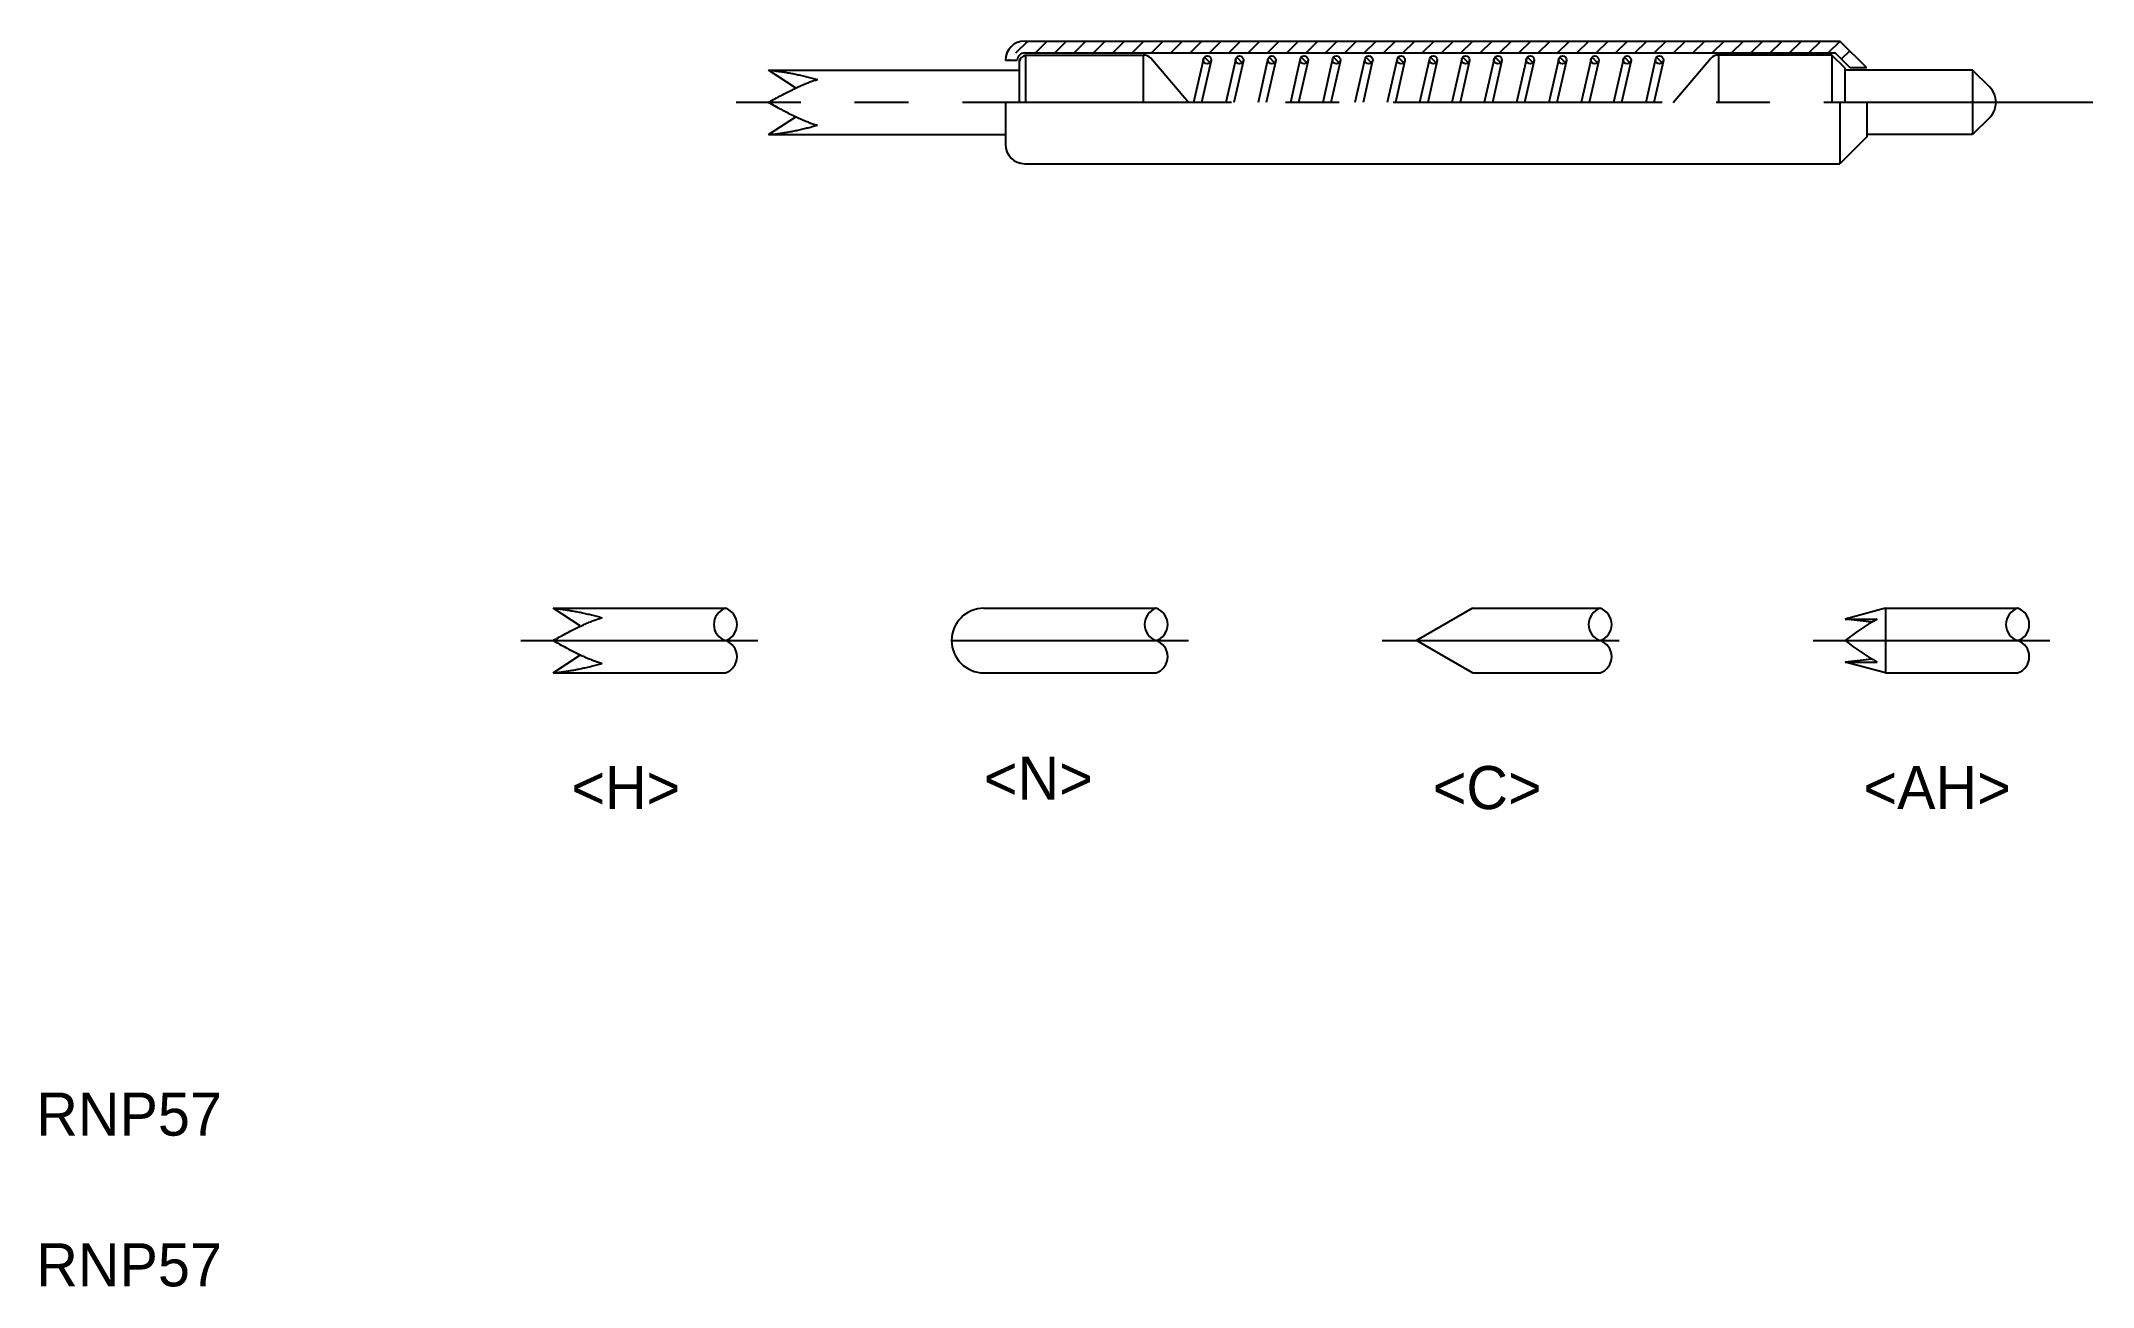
# Model space of a CAD drawing. Extents: x 0.52 to 10.05, y 0.5 to 6.28.
import ezdxf

# ---------------------------------------------------------------- set-up
doc = ezdxf.new("R2010")
doc.units = 0
doc.linetypes.add('CENTER', pattern=[2, 1.25, -0.25, 0.25, -0.25])
doc.layers.get('0').update_dxf_attribs({"linetype": 'CONTINUOUS'})
doc.layers.add('CENTER', color=1, linetype='CENTER')

# ---------------------------------------------------------------- blocks, each defined once
blk = doc.blocks.new('*X2')
at = {"color": 0, "linetype": 'CONTINUOUS'}
for p, q in [((5.0838, -4.8006), (5.1394, -4.745)), ((5.1742, -4.8), (5.2292, -4.745)), ((5.264, -4.8), (5.319, -4.745)), ((5.3538, -4.8), (5.4088, -4.745)), ((5.4436, -4.8), (5.4986, -4.745)), ((5.5334, -4.8), (5.5884, -4.745)), ((5.6232, -4.8), (5.6782, -4.745)), ((5.713, -4.8), (5.768, -4.745)), ((5.8028, -4.8), (5.8578, -4.745)), ((5.8926, -4.8), (5.9476, -4.745)), ((5.9824, -4.8), (6.0374, -4.745)), ((6.0722, -4.8), (6.1272, -4.745)), ((6.162, -4.8), (6.217, -4.745)), ((6.2518, -4.8), (6.3068, -4.745)), ((6.3416, -4.8), (6.3966, -4.745)), ((6.4314, -4.8), (6.4864, -4.745)), ((6.5212, -4.8), (6.5762, -4.745)), ((6.611, -4.8), (6.666, -4.745)), ((6.7008, -4.8), (6.7558, -4.745)), ((6.7906, -4.8), (6.8456, -4.745)), ((6.8804, -4.8), (6.9354, -4.745)), ((6.9702, -4.8), (7.0252, -4.745)), ((7.06, -4.8), (7.115, -4.745)), ((7.1498, -4.8), (7.2048, -4.745)), ((7.2396, -4.8), (7.2946, -4.745)), ((7.3294, -4.8), (7.3844, -4.745)), ((7.4192, -4.8), (7.4742, -4.745)), ((7.509, -4.8), (7.564, -4.745)), ((7.5988, -4.8), (7.6538, -4.745)), ((7.6886, -4.8), (7.7436, -4.745)), ((7.7784, -4.8), (7.8334, -4.745)), ((7.8682, -4.8), (7.9232, -4.745)), ((7.958, -4.8), (8.013, -4.745)), ((8.0478, -4.8), (8.1028, -4.745)), ((8.1376, -4.8), (8.1926, -4.745)), ((8.2274, -4.8), (8.2824, -4.745)), ((8.3172, -4.8), (8.3722, -4.745)), ((8.4071, -4.8), (8.4621, -4.745)), ((8.4969, -4.8), (8.5519, -4.745)), ((8.5867, -4.8), (8.6417, -4.745)), ((8.6765, -4.8), (8.7315, -4.745)), ((8.7663, -4.8), (8.8213, -4.745)), ((8.8561, -4.8), (8.9105, -4.7455)), ((5.0494, -4.835), (5.0556, -4.8288)), ((8.9165, -4.8293), (8.9554, -4.7904))]:
    blk.add_line(p, q, dxfattribs=at)

msp = doc.modelspace()

# ---------------------------------------------------------------- linework, layer by layer
at = {"color": 7, "linetype": 'CONTINUOUS'}
for p, q in [((5.055, 6.195), (5, 6.195)), ((5.09, 6.285), (8.875, 6.285)), ((5.09, 6.23), (8.8522, 6.23)), ((5.0934, 6.22), (5.6393, 6.22)), ((5.0934, 6.22), (5.0934, 6)), ((5.6393, 6.22), (5.6393, 6)), ((5.85, 6), (5.6746, 6.2054)), ((5.9193, 6.2021), (5.8732, 6)), ((5.9552, 6.1946), (5.9111, 6)), ((5.924, 6.2102), (5.95, 6.1842)), ((6.0693, 6.2021), (6.0232, 6)), ((6.1052, 6.1946), (6.0611, 6)), ((6.074, 6.2102), (6.1, 6.1842)), ((6.2193, 6.2021), (6.1732, 6)), ((6.2552, 6.1946), (6.2111, 6)), ((6.224, 6.2102), (6.25, 6.1842)), ((6.3693, 6.2021), (6.3232, 6)), ((6.4052, 6.1946), (6.3611, 6)), ((6.374, 6.2102), (6.4, 6.1842)), ((6.5193, 6.2021), (6.4732, 6)), ((6.5552, 6.1946), (6.5111, 6)), ((6.524, 6.2102), (6.55, 6.1842)), ((6.6693, 6.2021), (6.6232, 6)), ((6.7052, 6.1946), (6.6611, 6)), ((6.674, 6.2102), (6.7, 6.1842)), ((6.8193, 6.2021), (6.7732, 6)), ((6.8552, 6.1946), (6.8111, 6)), ((6.824, 6.2102), (6.85, 6.1842)), ((6.9693, 6.2021), (6.9232, 6)), ((7.0052, 6.1946), (6.9611, 6)), ((6.974, 6.2102), (7, 6.1842)), ((7.1193, 6.2021), (7.0732, 6)), ((7.1552, 6.1946), (7.1111, 6)), ((7.124, 6.2102), (7.15, 6.1842)), ((7.2693, 6.2021), (7.2232, 6)), ((7.3052, 6.1946), (7.2611, 6)), ((7.274, 6.2102), (7.3, 6.1842)), ((7.4193, 6.2021), (7.3732, 6)), ((7.4552, 6.1946), (7.4111, 6)), ((7.424, 6.2102), (7.45, 6.1842)), ((7.5693, 6.2021), (7.5232, 6)), ((7.6052, 6.1946), (7.5611, 6)), ((7.574, 6.2102), (7.6, 6.1842)), ((7.7193, 6.2021), (7.6732, 6)), ((7.7552, 6.1946), (7.7111, 6)), ((7.724, 6.2102), (7.75, 6.1842)), ((7.8693, 6.2021), (7.8232, 6)), ((7.9052, 6.1946), (7.8611, 6)), ((7.874, 6.2102), (7.9, 6.1842)), ((8.0193, 6.2021), (7.9732, 6)), ((8.0552, 6.1946), (8.0111, 6)), ((8.024, 6.2102), (8.05, 6.1842)), ((8.1, 6), (8.2754, 6.2054)), ((8.8378, 6.22), (8.3107, 6.22)), ((8.3107, 6.22), (8.3107, 6)), ((8.8978, 6.16), (8.8378, 6.22)), ((8.8378, 6.22), (8.8378, 6)), ((8.9222, 6.16), (8.8522, 6.23)), ((9, 6.16), (8.875, 6.285)), ((3.9, 6.15), (5.064, 6.15)), ((4.0246, 6.0678), (3.9, 6.15)), ((3.9, 6.15), (3.9055, 6.1495)), ((3.9055, 6.1495), (3.911, 6.1489)), ((3.911, 6.1489), (3.9166, 6.1483)), ((3.9166, 6.1483), (3.9221, 6.1477)), ((3.9221, 6.1477), (3.9277, 6.1471)), ((3.9277, 6.1471), (3.9333, 6.1464)), ((3.9333, 6.1464), (3.9389, 6.1457)), ((3.9389, 6.1457), (3.9445, 6.1449)), ((3.9445, 6.1449), (3.9501, 6.1441)), ((3.9501, 6.1441), (3.9558, 6.1433)), ((3.9558, 6.1433), (3.9615, 6.1425)), ((3.9615, 6.1425), (3.9672, 6.1416)), ((3.9672, 6.1416), (3.9729, 6.1407)), ((3.9729, 6.1407), (3.9786, 6.1398)), ((3.9786, 6.1398), (3.9843, 6.1388)), ((3.9843, 6.1388), (3.9901, 6.1378)), ((3.9901, 6.1378), (3.9959, 6.1368)), ((3.9959, 6.1368), (4.0017, 6.1357)), ((4.0017, 6.1357), (4.0075, 6.1346)), ((4.0075, 6.1346), (4.0133, 6.1335)), ((4.0133, 6.1335), (4.0192, 6.1323)), ((4.0192, 6.1323), (4.025, 6.1312)), ((4.025, 6.1312), (4.0309, 6.1299)), ((4.0309, 6.1299), (4.0368, 6.1287)), ((4.0368, 6.1287), (4.0427, 6.1274)), ((4.0427, 6.1274), (4.0487, 6.1261)), ((4.0487, 6.1261), (4.0546, 6.1247)), ((4.0546, 6.1247), (4.0606, 6.1233)), ((4.0606, 6.1233), (4.0666, 6.1219)), ((4.0666, 6.1219), (4.0726, 6.1205)), ((4.0726, 6.1205), (4.0786, 6.119)), ((4.0786, 6.119), (4.0846, 6.1175)), ((4.0846, 6.1175), (4.0907, 6.116)), ((4.0907, 6.116), (4.0968, 6.1144)), ((4.0968, 6.1144), (4.1029, 6.1128)), ((4.0971, 6.0964), (4.1017, 6.0981)), ((4.1017, 6.0981), (4.1062, 6.0996)), ((4.1029, 6.1128), (4.109, 6.1112)), ((4.1062, 6.0996), (4.1106, 6.1011)), ((4.109, 6.1112), (4.1151, 6.1095)), ((4.1106, 6.1011), (4.115, 6.1024)), ((4.115, 6.1024), (4.1192, 6.1037)), ((4.1151, 6.1095), (4.1212, 6.1078)), ((4.1192, 6.1037), (4.1234, 6.1049)), ((4.1212, 6.1078), (4.1274, 6.1061)), ((4.1234, 6.1049), (4.1274, 6.1061)), ((5.064, 6.1906), (5.064, 6)), ((8.8978, 6.16), (8.8978, 6)), ((9.4914, 6.15), (8.8978, 6.15)), ((9, 6.16), (8.9222, 6.16)), ((9.5707, 6.0707), (9.4914, 6.15)), ((9.4914, 6.15), (9.4914, 5.85)), ((3.9, 6), (3.9076, 6.0043)), ((3.9076, 6.0043), (3.9151, 6.0085)), ((3.9151, 6.0085), (3.9226, 6.0127)), ((3.9226, 6.0127), (3.9299, 6.0168)), ((3.9299, 6.0168), (3.9371, 6.0207)), ((3.9371, 6.0207), (3.9443, 6.0246)), ((3.9443, 6.0246), (3.9513, 6.0284)), ((3.9513, 6.0284), (3.9583, 6.0322)), ((3.9583, 6.0322), (3.9651, 6.0358)), ((3.9651, 6.0358), (3.9719, 6.0394)), ((3.9719, 6.0394), (3.9786, 6.0429)), ((3.9786, 6.0429), (3.9852, 6.0462)), ((3.9852, 6.0462), (3.9917, 6.0496)), ((3.9917, 6.0496), (3.9981, 6.0528)), ((3.9981, 6.0528), (4.0044, 6.0559)), ((4.0044, 6.0559), (4.0106, 6.059)), ((4.0106, 6.059), (4.0167, 6.0619)), ((4.0167, 6.0619), (4.0227, 6.0648)), ((4.0227, 6.0648), (4.0286, 6.0676)), ((4.0286, 6.0676), (4.0344, 6.0704)), ((4.0344, 6.0704), (4.0402, 6.073)), ((4.0402, 6.073), (4.0458, 6.0755)), ((4.0458, 6.0755), (4.0514, 6.078)), ((4.0514, 6.078), (4.0568, 6.0804)), ((4.0568, 6.0804), (4.0622, 6.0827)), ((4.0622, 6.0827), (4.0675, 6.0849)), ((4.0675, 6.0849), (4.0726, 6.087)), ((4.0726, 6.087), (4.0777, 6.0891)), ((4.0777, 6.0891), (4.0827, 6.0911)), ((4.0827, 6.0911), (4.0876, 6.0929)), ((4.0876, 6.0929), (4.0924, 6.0947)), ((4.0924, 6.0947), (4.0971, 6.0964)), ((3.9, 6), (3.9076, 5.9957)), ((3.9, 5.85), (4.0264, 5.9334)), ((3.9076, 5.9957), (3.9151, 5.9915)), ((3.9151, 5.9915), (3.9226, 5.9873)), ((3.9226, 5.9873), (3.9299, 5.9832)), ((3.9299, 5.9832), (3.9371, 5.9793)), ((3.9371, 5.9793), (3.9443, 5.9754)), ((3.9443, 5.9754), (3.9513, 5.9716)), ((3.9513, 5.9716), (3.9583, 5.9678)), ((3.9583, 5.9678), (3.9651, 5.9642)), ((3.9651, 5.9642), (3.9719, 5.9606)), ((3.9719, 5.9606), (3.9786, 5.9571)), ((3.9786, 5.9571), (3.9852, 5.9538)), ((3.9852, 5.9538), (3.9917, 5.9504)), ((3.9917, 5.9504), (3.9981, 5.9472)), ((3.9981, 5.9472), (4.0044, 5.9441)), ((4.0044, 5.9441), (4.0106, 5.941)), ((4.0106, 5.941), (4.0167, 5.9381)), ((4.0167, 5.9381), (4.0227, 5.9352)), ((4.0227, 5.9352), (4.0286, 5.9324)), ((4.0286, 5.9324), (4.0344, 5.9296)), ((4.0344, 5.9296), (4.0402, 5.927)), ((4.0402, 5.927), (4.0458, 5.9245)), ((4.0458, 5.9245), (4.0514, 5.922)), ((4.0514, 5.922), (4.0568, 5.9196)), ((4.0568, 5.9196), (4.0622, 5.9173)), ((4.0622, 5.9173), (4.0675, 5.9151)), ((4.0675, 5.9151), (4.0726, 5.913)), ((4.0726, 5.913), (4.0777, 5.9109)), ((4.0777, 5.9109), (4.0827, 5.9089)), ((4.0827, 5.9089), (4.0876, 5.9071)), ((5, 6), (5, 5.805)), ((8.875, 6), (8.875, 5.715)), ((9, 6), (9, 5.84)), ((9.5707, 5.9293), (9.4914, 5.85)), ((3.9, 5.85), (3.9055, 5.8505)), ((3.9, 5.85), (5, 5.85)), ((3.9055, 5.8505), (3.911, 5.8511)), ((3.911, 5.8511), (3.9166, 5.8517)), ((3.9166, 5.8517), (3.9221, 5.8523)), ((3.9221, 5.8523), (3.9277, 5.8529)), ((3.9277, 5.8529), (3.9333, 5.8536)), ((3.9333, 5.8536), (3.9389, 5.8543)), ((3.9389, 5.8543), (3.9445, 5.8551)), ((3.9445, 5.8551), (3.9501, 5.8559)), ((3.9501, 5.8559), (3.9558, 5.8567)), ((3.9558, 5.8567), (3.9615, 5.8575)), ((3.9615, 5.8575), (3.9672, 5.8584)), ((3.9672, 5.8584), (3.9729, 5.8593)), ((3.9729, 5.8593), (3.9786, 5.8602)), ((3.9786, 5.8602), (3.9843, 5.8612)), ((3.9843, 5.8612), (3.9901, 5.8622)), ((3.9901, 5.8622), (3.9959, 5.8632)), ((3.9959, 5.8632), (4.0017, 5.8643)), ((4.0017, 5.8643), (4.0075, 5.8654)), ((4.0075, 5.8654), (4.0133, 5.8665)), ((4.0133, 5.8665), (4.0192, 5.8677)), ((4.0192, 5.8677), (4.025, 5.8688)), ((4.025, 5.8688), (4.0309, 5.8701)), ((4.0309, 5.8701), (4.0368, 5.8713)), ((4.0368, 5.8713), (4.0427, 5.8726)), ((4.0427, 5.8726), (4.0487, 5.8739)), ((4.0487, 5.8739), (4.0546, 5.8753)), ((4.0546, 5.8753), (4.0606, 5.8767)), ((4.0606, 5.8767), (4.0666, 5.8781)), ((4.0666, 5.8781), (4.0726, 5.8795)), ((4.0726, 5.8795), (4.0786, 5.881)), ((4.0786, 5.881), (4.0846, 5.8825)), ((4.0846, 5.8825), (4.0907, 5.884)), ((4.0876, 5.9071), (4.0924, 5.9053)), ((4.0907, 5.884), (4.0968, 5.8856)), ((4.0924, 5.9053), (4.0971, 5.9036)), ((4.0968, 5.8856), (4.1029, 5.8872)), ((4.0971, 5.9036), (4.1017, 5.9019)), ((4.1017, 5.9019), (4.1062, 5.9004)), ((4.1029, 5.8872), (4.109, 5.8888)), ((4.1062, 5.9004), (4.1106, 5.8989)), ((4.109, 5.8888), (4.1151, 5.8905)), ((4.1106, 5.8989), (4.115, 5.8976)), ((4.115, 5.8976), (4.1192, 5.8963)), ((4.1151, 5.8905), (4.1212, 5.8922)), ((4.1192, 5.8963), (4.1234, 5.8951)), ((4.1212, 5.8922), (4.1274, 5.8939)), ((4.1234, 5.8951), (4.1274, 5.8939)), ((9, 5.84), (8.875, 5.715)), ((9.4914, 5.85), (9, 5.85)), ((5.09, 5.715), (8.875, 5.715)), ((3.0246, 3.5678), (2.9, 3.65)), ((2.9, 3.65), (2.9055, 3.6495)), ((2.9, 3.65), (3.7, 3.65)), ((2.9055, 3.6495), (2.911, 3.6489)), ((2.911, 3.6489), (2.9166, 3.6483)), ((2.9166, 3.6483), (2.9221, 3.6477)), ((2.9221, 3.6477), (2.9277, 3.6471)), ((2.9277, 3.6471), (2.9333, 3.6464)), ((2.9333, 3.6464), (2.9389, 3.6457)), ((2.9389, 3.6457), (2.9445, 3.6449)), ((2.9445, 3.6449), (2.9501, 3.6441)), ((2.9501, 3.6441), (2.9558, 3.6433)), ((2.9558, 3.6433), (2.9615, 3.6425)), ((2.9615, 3.6425), (2.9672, 3.6416)), ((2.9672, 3.6416), (2.9729, 3.6407)), ((2.9729, 3.6407), (2.9786, 3.6398)), ((2.9786, 3.6398), (2.9843, 3.6388)), ((2.9843, 3.6388), (2.9901, 3.6378)), ((2.9901, 3.6378), (2.9959, 3.6368)), ((2.9959, 3.6368), (3.0017, 3.6357)), ((3.0017, 3.6357), (3.0075, 3.6346)), ((3.0075, 3.6346), (3.0133, 3.6335)), ((3.0133, 3.6335), (3.0192, 3.6323)), ((3.0192, 3.6323), (3.025, 3.6312)), ((3.025, 3.6312), (3.0309, 3.6299)), ((3.0309, 3.6299), (3.0368, 3.6287)), ((3.0368, 3.6287), (3.0427, 3.6274)), ((3.0427, 3.6274), (3.0487, 3.6261)), ((3.0487, 3.6261), (3.0546, 3.6247)), ((3.0546, 3.6247), (3.0606, 3.6233)), ((3.0606, 3.6233), (3.0666, 3.6219)), ((3.0666, 3.6219), (3.0726, 3.6205)), ((4.9, 3.65), (5.7, 3.65)), ((7.1685, 3.65), (6.9087, 3.5)), ((7.1685, 3.65), (7.7617, 3.65)), ((9.0866, 3.65), (8.9, 3.6)), ((9.0866, 3.65), (9.7, 3.65)), ((9.0866, 3.65), (9.0866, 3.35)), ((2.9443, 3.5246), (2.9513, 3.5284)), ((2.9513, 3.5284), (2.9583, 3.5322)), ((2.9583, 3.5322), (2.9651, 3.5358)), ((2.9651, 3.5358), (2.9719, 3.5394)), ((2.9719, 3.5394), (2.9786, 3.5429)), ((2.9786, 3.5429), (2.9852, 3.5462)), ((2.9852, 3.5462), (2.9917, 3.5496)), ((2.9917, 3.5496), (2.9981, 3.5528)), ((2.9981, 3.5528), (3.0044, 3.5559)), ((3.0044, 3.5559), (3.0106, 3.559)), ((3.0106, 3.559), (3.0167, 3.5619)), ((3.0167, 3.5619), (3.0227, 3.5648)), ((3.0227, 3.5648), (3.0286, 3.5676)), ((3.0286, 3.5676), (3.0344, 3.5704)), ((3.0344, 3.5704), (3.0402, 3.573)), ((3.0402, 3.573), (3.0458, 3.5755)), ((3.0458, 3.5755), (3.0514, 3.578)), ((3.0514, 3.578), (3.0568, 3.5804)), ((3.0568, 3.5804), (3.0622, 3.5827)), ((3.0622, 3.5827), (3.0675, 3.5849)), ((3.0675, 3.5849), (3.0726, 3.587)), ((3.0726, 3.6205), (3.0786, 3.619)), ((3.0726, 3.587), (3.0777, 3.5891)), ((3.0777, 3.5891), (3.0827, 3.5911)), ((3.0786, 3.619), (3.0846, 3.6175)), ((3.0827, 3.5911), (3.0876, 3.5929)), ((3.0846, 3.6175), (3.0907, 3.616)), ((3.0876, 3.5929), (3.0924, 3.5947)), ((3.0907, 3.616), (3.0968, 3.6144)), ((3.0924, 3.5947), (3.0971, 3.5964)), ((3.0968, 3.6144), (3.1029, 3.6128)), ((3.0971, 3.5964), (3.1017, 3.5981)), ((3.1017, 3.5981), (3.1062, 3.5996)), ((3.1029, 3.6128), (3.109, 3.6112)), ((3.1062, 3.5996), (3.1106, 3.6011)), ((3.109, 3.6112), (3.1151, 3.6095)), ((3.1106, 3.6011), (3.115, 3.6024)), ((3.115, 3.6024), (3.1192, 3.6037)), ((3.1151, 3.6095), (3.1212, 3.6078)), ((3.1192, 3.6037), (3.1234, 3.6049)), ((3.1212, 3.6078), (3.1274, 3.6061)), ((3.1234, 3.6049), (3.1274, 3.6061)), ((9.024, 3.5859), (8.9, 3.6)), ((8.9, 3.6), (9.0483, 3.6)), ((2.9, 3.5), (2.9076, 3.5043)), ((2.9, 3.5), (2.9076, 3.4957)), ((2.9, 3.35), (3.0264, 3.4334)), ((2.9076, 3.5043), (2.9151, 3.5085)), ((2.9076, 3.4957), (2.9151, 3.4915)), ((2.9151, 3.5085), (2.9226, 3.5127)), ((2.9151, 3.4915), (2.9226, 3.4873)), ((2.9226, 3.5127), (2.9299, 3.5168)), ((2.9226, 3.4873), (2.9299, 3.4832)), ((2.9299, 3.5168), (2.9371, 3.5207)), ((2.9299, 3.4832), (2.9371, 3.4793)), ((2.9371, 3.5207), (2.9443, 3.5246)), ((2.9371, 3.4793), (2.9443, 3.4754)), ((2.9443, 3.4754), (2.9513, 3.4716)), ((2.9513, 3.4716), (2.9583, 3.4678)), ((2.9583, 3.4678), (2.9651, 3.4642)), ((2.9651, 3.4642), (2.9719, 3.4606)), ((2.9719, 3.4606), (2.9786, 3.4571)), ((2.9786, 3.4571), (2.9852, 3.4538)), ((2.9852, 3.4538), (2.9917, 3.4504)), ((2.9917, 3.4504), (2.9981, 3.4472)), ((2.9981, 3.4472), (3.0044, 3.4441)), ((3.0044, 3.4441), (3.0106, 3.441)), ((3.0106, 3.441), (3.0167, 3.4381)), ((3.0167, 3.4381), (3.0227, 3.4352)), ((3.0227, 3.4352), (3.0286, 3.4324)), ((3.0286, 3.4324), (3.0344, 3.4296)), ((7.1685, 3.35), (6.9087, 3.5)), ((2.9, 3.35), (2.9055, 3.3505)), ((2.9, 3.35), (3.7, 3.35)), ((2.9055, 3.3505), (2.911, 3.3511)), ((2.911, 3.3511), (2.9166, 3.3517)), ((2.9166, 3.3517), (2.9221, 3.3523)), ((2.9221, 3.3523), (2.9277, 3.3529)), ((2.9277, 3.3529), (2.9333, 3.3536)), ((2.9333, 3.3536), (2.9389, 3.3543)), ((2.9389, 3.3543), (2.9445, 3.3551)), ((2.9445, 3.3551), (2.9501, 3.3559)), ((2.9501, 3.3559), (2.9558, 3.3567)), ((2.9558, 3.3567), (2.9615, 3.3575)), ((2.9615, 3.3575), (2.9672, 3.3584)), ((2.9672, 3.3584), (2.9729, 3.3593)), ((2.9729, 3.3593), (2.9786, 3.3602)), ((2.9786, 3.3602), (2.9843, 3.3612)), ((2.9843, 3.3612), (2.9901, 3.3622)), ((2.9901, 3.3622), (2.9959, 3.3632)), ((2.9959, 3.3632), (3.0017, 3.3643)), ((3.0017, 3.3643), (3.0075, 3.3654)), ((3.0075, 3.3654), (3.0133, 3.3665)), ((3.0133, 3.3665), (3.0192, 3.3677)), ((3.0192, 3.3677), (3.025, 3.3688)), ((3.025, 3.3688), (3.0309, 3.3701)), ((3.0309, 3.3701), (3.0368, 3.3713)), ((3.0344, 3.4296), (3.0402, 3.427)), ((3.0368, 3.3713), (3.0427, 3.3726)), ((3.0402, 3.427), (3.0458, 3.4245)), ((3.0427, 3.3726), (3.0487, 3.3739)), ((3.0458, 3.4245), (3.0514, 3.422)), ((3.0487, 3.3739), (3.0546, 3.3753)), ((3.0514, 3.422), (3.0568, 3.4196)), ((3.0546, 3.3753), (3.0606, 3.3767)), ((3.0568, 3.4196), (3.0622, 3.4173)), ((3.0606, 3.3767), (3.0666, 3.3781)), ((3.0622, 3.4173), (3.0675, 3.4151)), ((3.0666, 3.3781), (3.0726, 3.3795)), ((3.0675, 3.4151), (3.0726, 3.413)), ((3.0726, 3.413), (3.0777, 3.4109)), ((3.0726, 3.3795), (3.0786, 3.381)), ((3.0777, 3.4109), (3.0827, 3.4089)), ((3.0786, 3.381), (3.0846, 3.3825)), ((3.0827, 3.4089), (3.0876, 3.4071)), ((3.0846, 3.3825), (3.0907, 3.384)), ((3.0876, 3.4071), (3.0924, 3.4053)), ((3.0907, 3.384), (3.0968, 3.3856)), ((3.0924, 3.4053), (3.0971, 3.4036)), ((3.0968, 3.3856), (3.1029, 3.3872)), ((3.0971, 3.4036), (3.1017, 3.4019)), ((3.1017, 3.4019), (3.1062, 3.4004)), ((3.1029, 3.3872), (3.109, 3.3888)), ((3.1062, 3.4004), (3.1106, 3.3989)), ((3.109, 3.3888), (3.1151, 3.3905)), ((3.1106, 3.3989), (3.115, 3.3976)), ((3.115, 3.3976), (3.1192, 3.3963)), ((3.1151, 3.3905), (3.1212, 3.3922)), ((3.1192, 3.3963), (3.1234, 3.3951)), ((3.1212, 3.3922), (3.1274, 3.3939)), ((3.1234, 3.3951), (3.1274, 3.3939)), ((4.9, 3.35), (5.7, 3.35)), ((7.1685, 3.35), (7.7617, 3.35)), ((9.024, 3.4141), (8.9, 3.4)), ((8.9, 3.4), (9.0483, 3.4)), ((9.0866, 3.35), (8.9, 3.4)), ((9.0866, 3.35), (9.7, 3.35))]:
    msp.add_line(p, q, dxfattribs=at)
for centre in [(5.937, 6.1972), (6.087, 6.1972), (6.237, 6.1972), (6.387, 6.1972), (6.537, 6.1972), (6.687, 6.1972), (6.837, 6.1972), (6.987, 6.1972), (7.137, 6.1972), (7.287, 6.1972), (7.437, 6.1972), (7.587, 6.1972), (7.737, 6.1972), (7.887, 6.1972), (8.037, 6.1972)]:
    msp.add_circle(centre, 0.0184, dxfattribs=at)
for centre, radius, start, end in [((5.09, 6.195), 0.09, 90, 180), ((5.09, 6.195), 0.035, 90, 180), ((5.1087, 6.1753), 0.0472, 108.89515, 161.10485), ((5.6393, 6.17), 0.05, 45, 90), ((8.3107, 6.17), 0.05, 90, 135), ((9.5, 6), 0.1, 315, 45), ((5.09, 5.805), 0.09, 180, 270), ((4.9, 3.5), 0.15, 90, 270), ((9.6032, 2.6171), 1.1287, 119.44741, 128.53678), ((9.6032, 4.3829), 1.1287, 231.46322, 240.55259)]:
    msp.add_arc(centre, radius, start, end, dxfattribs=at)
at = {"color": 7}
for centre, start, end in [((3.7249, 3.575), 108.38298, 251.61702), ((3.6751, 3.575), 288.38298, 71.61702), ((5.7249, 3.575), 108.38298, 251.61702), ((5.6751, 3.575), 288.38298, 71.61702), ((7.7866, 3.575), 108.38298, 251.61702), ((7.7367, 3.575), 288.38298, 71.61702), ((9.7249, 3.575), 108.38298, 251.61702), ((9.6751, 3.575), 288.38298, 71.61702), ((3.6751, 3.425), 288.38298, 71.61702), ((5.6751, 3.425), 288.38298, 71.61702), ((7.7367, 3.425), 288.38298, 71.61702), ((9.6751, 3.425), 288.38298, 71.61702)]:
    msp.add_arc(centre, 0.079, start, end, dxfattribs=at)
at = {"layer": 'CENTER', "color": 1, "linetype": 'CENTER'}
for p, q in [((10.05, 6), (3.75, 6)), ((2.75, 3.5), (3.85, 3.5)), ((4.75, 3.5), (5.85, 3.5)), ((6.75, 3.5), (7.85, 3.5)), ((8.75, 3.5), (9.85, 3.5))]:
    msp.add_line(p, q, dxfattribs=at)

# ---------------------------------------------------------------- block references
at = {"color": 3, "linetype": 'CONTINUOUS'}
msp.add_blockref('*X2', (-0.035, 11.03), dxfattribs=at)

# ---------------------------------------------------------------- texts
at = {"color": 7, "linetype": 'CONTINUOUS'}
for s, p in [('<N>', (4.8999, 2.7611)), ('<H>', (2.9844, 2.7171)), ('<C>', (6.9844, 2.7171)), ('<AH>', (8.9844, 2.7171)), ('RNP57', (0.5, 1.2)), ('RNP57', (0.5, 0.5))]:
    msp.add_text(s, height=0.2, dxfattribs=at).set_placement(p)

doc.saveas('drawing.dxf')
